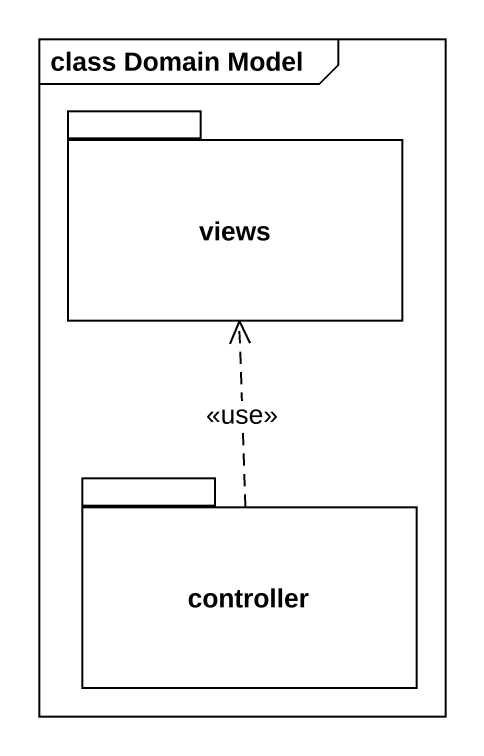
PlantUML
@startuml
mainframe class Domain Model
package views {
}
package controller {
}
controller .up.> views : <<use>>
@enduml
